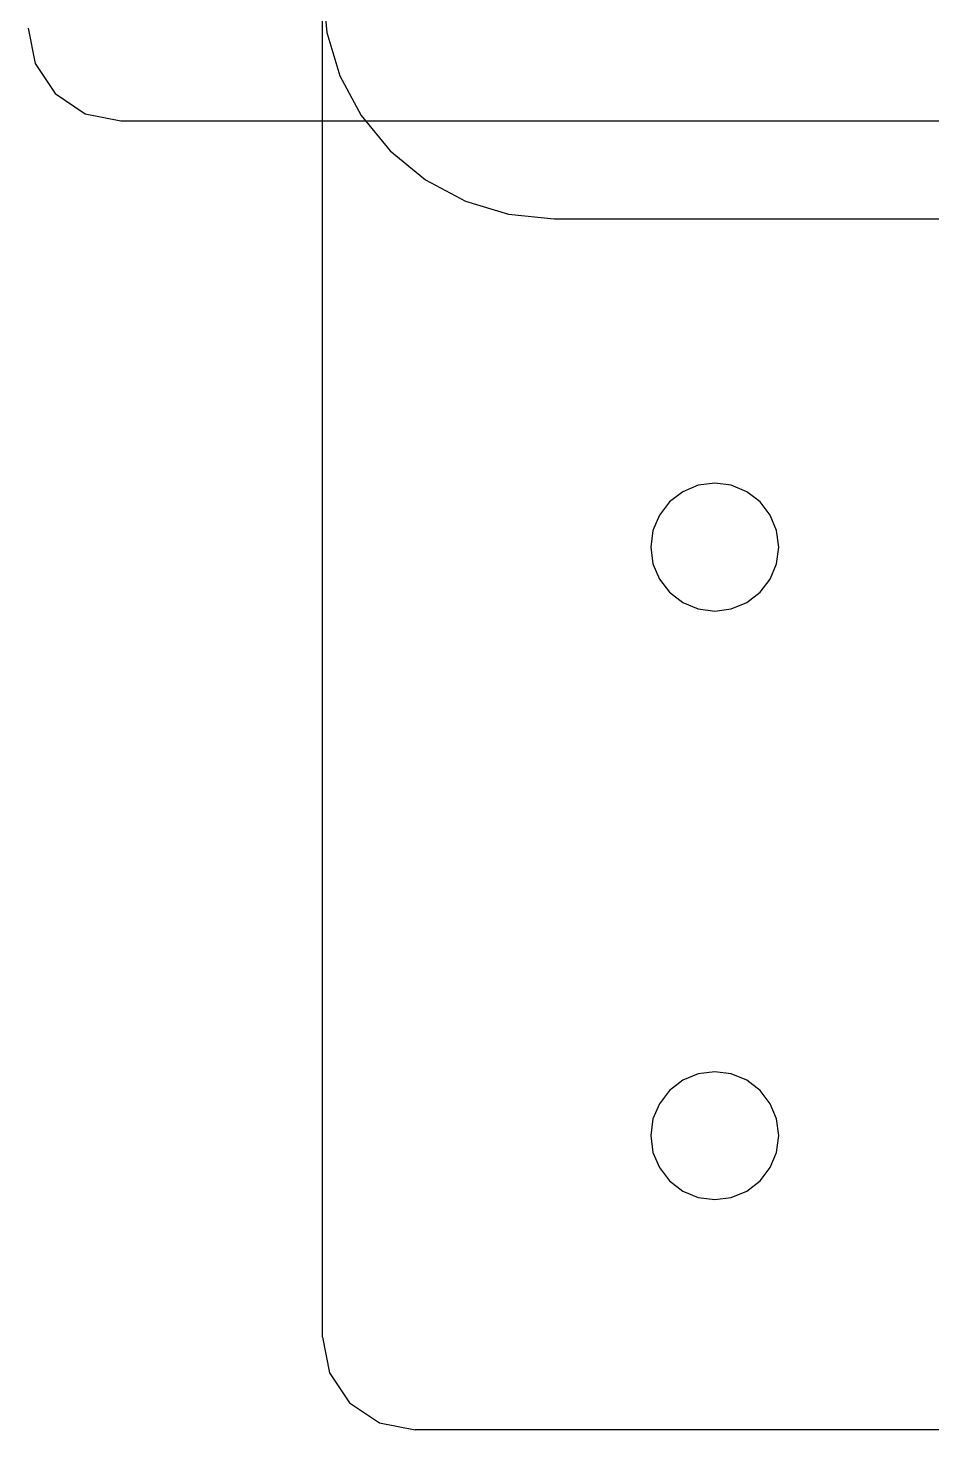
# Model space of a CAD drawing. Extents: x -257 to 298, y -311 to 343.
# Drawn here: x -37.25 to -6.05, y -71.31 to -22.91 of the extents above; entities that cross this region are included whole.
import ezdxf

# ---------------------------------------------------------------- set-up
doc = ezdxf.new("R2010")
doc.units = 0

msp = doc.modelspace()

# ---------------------------------------------------------------- linework, layer by layer
at = {"layer": 'Layer 1'}
for p, q in [((-27.0933, -68.1111), (-27.0933, 119.364)), ((-27.0933, -68.1111), (-27.0933, 119.364)), ((-27.0933, -68.1111), (-27.0933, 119.364)), ((-27.0933, -68.1111), (-27.0933, 119.364)), ((-27.0933, -68.1111), (-27.0933, 119.364)), ((-27.0933, -68.1111), (-27.0933, 119.364)), ((-27.0933, -68.1111), (-27.0933, 119.364)), ((-27.0933, -68.1111), (-27.0933, 119.364)), ((-27.0933, -68.1111), (-27.0933, 119.364)), ((-27.0933, -68.1111), (-27.0933, 119.364)), ((-27.0933, -21.4974), (-26.938166, -23.065412)), ((-37.2533, -22.9107), (-37.009715, -24.135287)), ((-37.2533, -22.9107), (-37.009715, -24.135287)), ((-37.2533, -22.9107), (-37.009715, -24.135287)), ((-26.938166, -23.065412), (-26.484343, -24.55887)), ((-37.009715, -24.135287), (-36.316042, -25.173442)), ((-37.009715, -24.135287), (-36.316042, -25.173442)), ((-37.009715, -24.135287), (-36.316042, -25.173442)), ((-26.484343, -24.55887), (-25.749215, -25.935808)), ((-36.316042, -25.173442), (-35.277887, -25.867115)), ((-36.316042, -25.173442), (-35.277887, -25.867115)), ((-36.316042, -25.173442), (-35.277887, -25.867115)), ((-35.277887, -25.867115), (-34.0533, -26.1107)), ((-35.277887, -25.867115), (-34.0533, -26.1107)), ((-35.277887, -25.867115), (-34.0533, -26.1107)), ((-34.0532, -26.1108), (34.0532, -26.1108)), ((-34.0532, -26.1108), (34.0532, -26.1108)), ((-34.0532, -26.1108), (34.0532, -26.1108)), ((-25.749215, -25.935808), (-24.750164, -27.15426)), ((-24.750164, -27.15426), (-23.531715, -28.153314)), ((-23.531715, -28.153314), (-22.154778, -28.888445)), ((-22.154778, -28.888445), (-20.661321, -29.342272)), ((-20.661321, -29.342272), (-19.09331, -29.49741)), ((-19.0933, -29.4975), (-2.35425, -29.4975)), ((-14.113562, -38.696654), (-14.6507, -38.918516)), ((-14.113562, -38.696654), (-14.6507, -38.918516)), ((-14.113562, -38.696654), (-14.6507, -38.918516)), ((-14.113562, -38.696654), (-14.6507, -38.918516)), ((-14.113562, -38.696654), (-14.6507, -38.918516)), ((-14.113562, -38.696654), (-14.6507, -38.918516)), ((-14.113562, -38.696654), (-14.6507, -38.918516)), ((-14.113562, -38.696654), (-14.6507, -38.918516)), ((-14.113562, -38.696654), (-14.6507, -38.918516)), ((-14.113562, -38.696654), (-14.6507, -38.918516)), ((-13.5467, -38.6227), (-14.113562, -38.696654)), ((-13.5467, -38.6227), (-14.113562, -38.696654)), ((-13.5467, -38.6227), (-14.113562, -38.696654)), ((-13.5467, -38.6227), (-14.113562, -38.696654)), ((-13.5467, -38.6227), (-14.113562, -38.696654)), ((-13.5467, -38.6227), (-14.113562, -38.696654)), ((-13.5467, -38.6227), (-14.113562, -38.696654)), ((-13.5467, -38.6227), (-14.113562, -38.696654)), ((-13.5467, -38.6227), (-14.113562, -38.696654)), ((-13.5467, -38.6227), (-14.113562, -38.696654)), ((-12.979838, -38.696654), (-13.5467, -38.6227)), ((-12.979838, -38.696654), (-13.5467, -38.6227)), ((-12.979838, -38.696654), (-13.5467, -38.6227)), ((-12.979838, -38.696654), (-13.5467, -38.6227)), ((-12.979838, -38.696654), (-13.5467, -38.6227)), ((-12.979838, -38.696654), (-13.5467, -38.6227)), ((-12.979838, -38.696654), (-13.5467, -38.6227)), ((-12.979838, -38.696654), (-13.5467, -38.6227)), ((-12.979838, -38.696654), (-13.5467, -38.6227)), ((-12.979838, -38.696654), (-13.5467, -38.6227)), ((-12.4427, -38.918516), (-12.979838, -38.696654)), ((-12.4427, -38.918516), (-12.979838, -38.696654)), ((-12.4427, -38.918516), (-12.979838, -38.696654)), ((-12.4427, -38.918516), (-12.979838, -38.696654)), ((-12.4427, -38.918516), (-12.979838, -38.696654)), ((-12.4427, -38.918516), (-12.979838, -38.696654)), ((-12.4427, -38.918516), (-12.979838, -38.696654)), ((-12.4427, -38.918516), (-12.979838, -38.696654)), ((-12.4427, -38.918516), (-12.979838, -38.696654)), ((-12.4427, -38.918516), (-12.979838, -38.696654)), ((-14.6507, -38.918516), (-15.111407, -39.27276)), ((-14.6507, -38.918516), (-15.111407, -39.27276)), ((-14.6507, -38.918516), (-15.111407, -39.27276)), ((-14.6507, -38.918516), (-15.111407, -39.27276)), ((-14.6507, -38.918516), (-15.111407, -39.27276)), ((-14.6507, -38.918516), (-15.111407, -39.27276)), ((-14.6507, -38.918516), (-15.111407, -39.27276)), ((-14.6507, -38.918516), (-15.111407, -39.27276)), ((-14.6507, -38.918516), (-15.111407, -39.27276)), ((-14.6507, -38.918516), (-15.111407, -39.27276)), ((-11.981993, -39.27276), (-12.4427, -38.918516)), ((-11.981993, -39.27276), (-12.4427, -38.918516)), ((-11.981993, -39.27276), (-12.4427, -38.918516)), ((-11.981993, -39.27276), (-12.4427, -38.918516)), ((-11.981993, -39.27276), (-12.4427, -38.918516)), ((-11.981993, -39.27276), (-12.4427, -38.918516)), ((-11.981993, -39.27276), (-12.4427, -38.918516)), ((-11.981993, -39.27276), (-12.4427, -38.918516)), ((-11.981993, -39.27276), (-12.4427, -38.918516)), ((-11.981993, -39.27276), (-12.4427, -38.918516)), ((-15.111407, -39.27276), (-15.458884, -39.7267)), ((-15.111407, -39.27276), (-15.458884, -39.7267)), ((-15.111407, -39.27276), (-15.458884, -39.7267)), ((-15.111407, -39.27276), (-15.458884, -39.7267)), ((-15.111407, -39.27276), (-15.458884, -39.7267)), ((-15.111407, -39.27276), (-15.458884, -39.7267)), ((-15.111407, -39.27276), (-15.458884, -39.7267)), ((-15.111407, -39.27276), (-15.458884, -39.7267)), ((-15.111407, -39.27276), (-15.458884, -39.7267)), ((-15.111407, -39.27276), (-15.458884, -39.7267)), ((-11.634516, -39.7267), (-11.981993, -39.27276)), ((-11.634516, -39.7267), (-11.981993, -39.27276)), ((-11.634516, -39.7267), (-11.981993, -39.27276)), ((-11.634516, -39.7267), (-11.981993, -39.27276)), ((-11.634516, -39.7267), (-11.981993, -39.27276)), ((-11.634516, -39.7267), (-11.981993, -39.27276)), ((-11.634516, -39.7267), (-11.981993, -39.27276)), ((-11.634516, -39.7267), (-11.981993, -39.27276)), ((-11.634516, -39.7267), (-11.981993, -39.27276)), ((-11.634516, -39.7267), (-11.981993, -39.27276)), ((-15.458884, -39.7267), (-15.678269, -40.254594)), ((-15.458884, -39.7267), (-15.678269, -40.254594)), ((-15.458884, -39.7267), (-15.678269, -40.254594)), ((-15.458884, -39.7267), (-15.678269, -40.254594)), ((-15.458884, -39.7267), (-15.678269, -40.254594)), ((-15.458884, -39.7267), (-15.678269, -40.254594)), ((-15.458884, -39.7267), (-15.678269, -40.254594)), ((-15.458884, -39.7267), (-15.678269, -40.254594)), ((-15.458884, -39.7267), (-15.678269, -40.254594)), ((-15.458884, -39.7267), (-15.678269, -40.254594)), ((-11.415131, -40.254594), (-11.634516, -39.7267)), ((-11.415131, -40.254594), (-11.634516, -39.7267)), ((-11.415131, -40.254594), (-11.634516, -39.7267)), ((-11.415131, -40.254594), (-11.634516, -39.7267)), ((-11.415131, -40.254594), (-11.634516, -39.7267)), ((-11.415131, -40.254594), (-11.634516, -39.7267)), ((-11.415131, -40.254594), (-11.634516, -39.7267)), ((-11.415131, -40.254594), (-11.634516, -39.7267)), ((-11.415131, -40.254594), (-11.634516, -39.7267)), ((-11.415131, -40.254594), (-11.634516, -39.7267)), ((-15.678269, -40.254594), (-15.7547, -40.8307)), ((-15.678269, -40.254594), (-15.7547, -40.8307)), ((-15.678269, -40.254594), (-15.7547, -40.8307)), ((-15.678269, -40.254594), (-15.7547, -40.8307)), ((-15.678269, -40.254594), (-15.7547, -40.8307)), ((-15.678269, -40.254594), (-15.7547, -40.8307)), ((-15.678269, -40.254594), (-15.7547, -40.8307)), ((-15.678269, -40.254594), (-15.7547, -40.8307)), ((-15.678269, -40.254594), (-15.7547, -40.8307)), ((-15.678269, -40.254594), (-15.7547, -40.8307)), ((-11.3387, -40.8307), (-11.415131, -40.254594)), ((-11.3387, -40.8307), (-11.415131, -40.254594)), ((-11.3387, -40.8307), (-11.415131, -40.254594)), ((-11.3387, -40.8307), (-11.415131, -40.254594)), ((-11.3387, -40.8307), (-11.415131, -40.254594)), ((-11.3387, -40.8307), (-11.415131, -40.254594)), ((-11.3387, -40.8307), (-11.415131, -40.254594)), ((-11.3387, -40.8307), (-11.415131, -40.254594)), ((-11.3387, -40.8307), (-11.415131, -40.254594)), ((-11.3387, -40.8307), (-11.415131, -40.254594)), ((-15.7547, -40.8307), (-15.678269, -41.406806)), ((-15.7547, -40.8307), (-15.678269, -41.406806)), ((-15.7547, -40.8307), (-15.678269, -41.406806)), ((-15.7547, -40.8307), (-15.678269, -41.406806)), ((-15.7547, -40.8307), (-15.678269, -41.406806)), ((-15.7547, -40.8307), (-15.678269, -41.406806)), ((-15.7547, -40.8307), (-15.678269, -41.406806)), ((-15.7547, -40.8307), (-15.678269, -41.406806)), ((-15.7547, -40.8307), (-15.678269, -41.406806)), ((-15.7547, -40.8307), (-15.678269, -41.406806)), ((-11.415131, -41.406806), (-11.3387, -40.8307)), ((-11.415131, -41.406806), (-11.3387, -40.8307)), ((-11.415131, -41.406806), (-11.3387, -40.8307)), ((-11.415131, -41.406806), (-11.3387, -40.8307)), ((-11.415131, -41.406806), (-11.3387, -40.8307)), ((-11.415131, -41.406806), (-11.3387, -40.8307)), ((-11.415131, -41.406806), (-11.3387, -40.8307)), ((-11.415131, -41.406806), (-11.3387, -40.8307)), ((-11.415131, -41.406806), (-11.3387, -40.8307)), ((-11.415131, -41.406806), (-11.3387, -40.8307)), ((-11.3387, -40.8307), (-11.3387, -40.8307)), ((-11.3387, -40.8307), (-11.3387, -40.8307)), ((-11.3387, -40.8307), (-11.3387, -40.8307)), ((-11.3387, -40.8307), (-11.3387, -40.8307)), ((-11.3387, -40.8307), (-11.3387, -40.8307)), ((-11.3387, -40.8307), (-11.3387, -40.8307)), ((-11.3387, -40.8307), (-11.3387, -40.8307)), ((-11.3387, -40.8307), (-11.3387, -40.8307)), ((-11.3387, -40.8307), (-11.3387, -40.8307)), ((-11.3387, -40.8307), (-11.3387, -40.8307)), ((-15.678269, -41.406806), (-15.458884, -41.9347)), ((-15.678269, -41.406806), (-15.458884, -41.9347)), ((-15.678269, -41.406806), (-15.458884, -41.9347)), ((-15.678269, -41.406806), (-15.458884, -41.9347)), ((-15.678269, -41.406806), (-15.458884, -41.9347)), ((-15.678269, -41.406806), (-15.458884, -41.9347)), ((-15.678269, -41.406806), (-15.458884, -41.9347)), ((-15.678269, -41.406806), (-15.458884, -41.9347)), ((-15.678269, -41.406806), (-15.458884, -41.9347)), ((-15.678269, -41.406806), (-15.458884, -41.9347)), ((-11.634516, -41.9347), (-11.415131, -41.406806)), ((-11.634516, -41.9347), (-11.415131, -41.406806)), ((-11.634516, -41.9347), (-11.415131, -41.406806)), ((-11.634516, -41.9347), (-11.415131, -41.406806)), ((-11.634516, -41.9347), (-11.415131, -41.406806)), ((-11.634516, -41.9347), (-11.415131, -41.406806)), ((-11.634516, -41.9347), (-11.415131, -41.406806)), ((-11.634516, -41.9347), (-11.415131, -41.406806)), ((-11.634516, -41.9347), (-11.415131, -41.406806)), ((-11.634516, -41.9347), (-11.415131, -41.406806)), ((-15.458884, -41.9347), (-15.111407, -42.38864)), ((-15.458884, -41.9347), (-15.111407, -42.38864)), ((-15.458884, -41.9347), (-15.111407, -42.38864)), ((-15.458884, -41.9347), (-15.111407, -42.38864)), ((-15.458884, -41.9347), (-15.111407, -42.38864)), ((-15.458884, -41.9347), (-15.111407, -42.38864)), ((-15.458884, -41.9347), (-15.111407, -42.38864)), ((-15.458884, -41.9347), (-15.111407, -42.38864)), ((-15.458884, -41.9347), (-15.111407, -42.38864)), ((-15.458884, -41.9347), (-15.111407, -42.38864)), ((-11.981993, -42.38864), (-11.634516, -41.9347)), ((-11.981993, -42.38864), (-11.634516, -41.9347)), ((-11.981993, -42.38864), (-11.634516, -41.9347)), ((-11.981993, -42.38864), (-11.634516, -41.9347)), ((-11.981993, -42.38864), (-11.634516, -41.9347)), ((-11.981993, -42.38864), (-11.634516, -41.9347)), ((-11.981993, -42.38864), (-11.634516, -41.9347)), ((-11.981993, -42.38864), (-11.634516, -41.9347)), ((-11.981993, -42.38864), (-11.634516, -41.9347)), ((-11.981993, -42.38864), (-11.634516, -41.9347)), ((-15.111407, -42.38864), (-14.6507, -42.742884)), ((-15.111407, -42.38864), (-14.6507, -42.742884)), ((-15.111407, -42.38864), (-14.6507, -42.742884)), ((-15.111407, -42.38864), (-14.6507, -42.742884)), ((-15.111407, -42.38864), (-14.6507, -42.742884)), ((-15.111407, -42.38864), (-14.6507, -42.742884)), ((-15.111407, -42.38864), (-14.6507, -42.742884)), ((-15.111407, -42.38864), (-14.6507, -42.742884)), ((-15.111407, -42.38864), (-14.6507, -42.742884)), ((-15.111407, -42.38864), (-14.6507, -42.742884)), ((-12.4427, -42.742884), (-11.981993, -42.38864)), ((-12.4427, -42.742884), (-11.981993, -42.38864)), ((-12.4427, -42.742884), (-11.981993, -42.38864)), ((-12.4427, -42.742884), (-11.981993, -42.38864)), ((-12.4427, -42.742884), (-11.981993, -42.38864)), ((-12.4427, -42.742884), (-11.981993, -42.38864)), ((-12.4427, -42.742884), (-11.981993, -42.38864)), ((-12.4427, -42.742884), (-11.981993, -42.38864)), ((-12.4427, -42.742884), (-11.981993, -42.38864)), ((-12.4427, -42.742884), (-11.981993, -42.38864)), ((-14.6507, -42.742884), (-14.113562, -42.964746)), ((-14.6507, -42.742884), (-14.113562, -42.964746)), ((-14.6507, -42.742884), (-14.113562, -42.964746)), ((-14.6507, -42.742884), (-14.113562, -42.964746)), ((-14.6507, -42.742884), (-14.113562, -42.964746)), ((-14.6507, -42.742884), (-14.113562, -42.964746)), ((-14.6507, -42.742884), (-14.113562, -42.964746)), ((-14.6507, -42.742884), (-14.113562, -42.964746)), ((-14.6507, -42.742884), (-14.113562, -42.964746)), ((-14.6507, -42.742884), (-14.113562, -42.964746)), ((-14.113562, -42.964746), (-13.5467, -43.0387)), ((-14.113562, -42.964746), (-13.5467, -43.0387)), ((-14.113562, -42.964746), (-13.5467, -43.0387)), ((-14.113562, -42.964746), (-13.5467, -43.0387)), ((-14.113562, -42.964746), (-13.5467, -43.0387)), ((-14.113562, -42.964746), (-13.5467, -43.0387)), ((-14.113562, -42.964746), (-13.5467, -43.0387)), ((-14.113562, -42.964746), (-13.5467, -43.0387)), ((-14.113562, -42.964746), (-13.5467, -43.0387)), ((-14.113562, -42.964746), (-13.5467, -43.0387)), ((-13.5467, -43.0387), (-12.979838, -42.964746)), ((-13.5467, -43.0387), (-12.979838, -42.964746)), ((-13.5467, -43.0387), (-12.979838, -42.964746)), ((-13.5467, -43.0387), (-12.979838, -42.964746)), ((-13.5467, -43.0387), (-12.979838, -42.964746)), ((-13.5467, -43.0387), (-12.979838, -42.964746)), ((-13.5467, -43.0387), (-12.979838, -42.964746)), ((-13.5467, -43.0387), (-12.979838, -42.964746)), ((-13.5467, -43.0387), (-12.979838, -42.964746)), ((-13.5467, -43.0387), (-12.979838, -42.964746)), ((-12.979838, -42.964746), (-12.4427, -42.742884)), ((-12.979838, -42.964746), (-12.4427, -42.742884)), ((-12.979838, -42.964746), (-12.4427, -42.742884)), ((-12.979838, -42.964746), (-12.4427, -42.742884)), ((-12.979838, -42.964746), (-12.4427, -42.742884)), ((-12.979838, -42.964746), (-12.4427, -42.742884)), ((-12.979838, -42.964746), (-12.4427, -42.742884)), ((-12.979838, -42.964746), (-12.4427, -42.742884)), ((-12.979838, -42.964746), (-12.4427, -42.742884)), ((-12.979838, -42.964746), (-12.4427, -42.742884)), ((-14.113562, -59.016654), (-14.6507, -59.238516)), ((-14.113562, -59.016654), (-14.6507, -59.238516)), ((-14.113562, -59.016654), (-14.6507, -59.238516)), ((-14.113562, -59.016654), (-14.6507, -59.238516)), ((-14.113562, -59.016654), (-14.6507, -59.238516)), ((-14.113562, -59.016654), (-14.6507, -59.238516)), ((-14.113562, -59.016654), (-14.6507, -59.238516)), ((-14.113562, -59.016654), (-14.6507, -59.238516)), ((-14.113562, -59.016654), (-14.6507, -59.238516)), ((-14.113562, -59.016654), (-14.6507, -59.238516)), ((-13.5467, -58.9427), (-14.113562, -59.016654)), ((-13.5467, -58.9427), (-14.113562, -59.016654)), ((-13.5467, -58.9427), (-14.113562, -59.016654)), ((-13.5467, -58.9427), (-14.113562, -59.016654)), ((-13.5467, -58.9427), (-14.113562, -59.016654)), ((-13.5467, -58.9427), (-14.113562, -59.016654)), ((-13.5467, -58.9427), (-14.113562, -59.016654)), ((-13.5467, -58.9427), (-14.113562, -59.016654)), ((-13.5467, -58.9427), (-14.113562, -59.016654)), ((-13.5467, -58.9427), (-14.113562, -59.016654)), ((-12.979838, -59.016654), (-13.5467, -58.9427)), ((-12.979838, -59.016654), (-13.5467, -58.9427)), ((-12.979838, -59.016654), (-13.5467, -58.9427)), ((-12.979838, -59.016654), (-13.5467, -58.9427)), ((-12.979838, -59.016654), (-13.5467, -58.9427)), ((-12.979838, -59.016654), (-13.5467, -58.9427)), ((-12.979838, -59.016654), (-13.5467, -58.9427)), ((-12.979838, -59.016654), (-13.5467, -58.9427)), ((-12.979838, -59.016654), (-13.5467, -58.9427)), ((-12.979838, -59.016654), (-13.5467, -58.9427)), ((-12.4427, -59.238516), (-12.979838, -59.016654)), ((-12.4427, -59.238516), (-12.979838, -59.016654)), ((-12.4427, -59.238516), (-12.979838, -59.016654)), ((-12.4427, -59.238516), (-12.979838, -59.016654)), ((-12.4427, -59.238516), (-12.979838, -59.016654)), ((-12.4427, -59.238516), (-12.979838, -59.016654)), ((-12.4427, -59.238516), (-12.979838, -59.016654)), ((-12.4427, -59.238516), (-12.979838, -59.016654)), ((-12.4427, -59.238516), (-12.979838, -59.016654)), ((-12.4427, -59.238516), (-12.979838, -59.016654)), ((-14.6507, -59.238516), (-15.111407, -59.59276)), ((-14.6507, -59.238516), (-15.111407, -59.59276)), ((-14.6507, -59.238516), (-15.111407, -59.59276)), ((-14.6507, -59.238516), (-15.111407, -59.59276)), ((-14.6507, -59.238516), (-15.111407, -59.59276)), ((-14.6507, -59.238516), (-15.111407, -59.59276)), ((-14.6507, -59.238516), (-15.111407, -59.59276)), ((-14.6507, -59.238516), (-15.111407, -59.59276)), ((-14.6507, -59.238516), (-15.111407, -59.59276)), ((-14.6507, -59.238516), (-15.111407, -59.59276)), ((-11.981993, -59.59276), (-12.4427, -59.238516)), ((-11.981993, -59.59276), (-12.4427, -59.238516)), ((-11.981993, -59.59276), (-12.4427, -59.238516)), ((-11.981993, -59.59276), (-12.4427, -59.238516)), ((-11.981993, -59.59276), (-12.4427, -59.238516)), ((-11.981993, -59.59276), (-12.4427, -59.238516)), ((-11.981993, -59.59276), (-12.4427, -59.238516)), ((-11.981993, -59.59276), (-12.4427, -59.238516)), ((-11.981993, -59.59276), (-12.4427, -59.238516)), ((-11.981993, -59.59276), (-12.4427, -59.238516)), ((-15.111407, -59.59276), (-15.458884, -60.0467)), ((-15.111407, -59.59276), (-15.458884, -60.0467)), ((-15.111407, -59.59276), (-15.458884, -60.0467)), ((-15.111407, -59.59276), (-15.458884, -60.0467)), ((-15.111407, -59.59276), (-15.458884, -60.0467)), ((-15.111407, -59.59276), (-15.458884, -60.0467)), ((-15.111407, -59.59276), (-15.458884, -60.0467)), ((-15.111407, -59.59276), (-15.458884, -60.0467)), ((-15.111407, -59.59276), (-15.458884, -60.0467)), ((-15.111407, -59.59276), (-15.458884, -60.0467)), ((-11.634516, -60.0467), (-11.981993, -59.59276)), ((-11.634516, -60.0467), (-11.981993, -59.59276)), ((-11.634516, -60.0467), (-11.981993, -59.59276)), ((-11.634516, -60.0467), (-11.981993, -59.59276)), ((-11.634516, -60.0467), (-11.981993, -59.59276)), ((-11.634516, -60.0467), (-11.981993, -59.59276)), ((-11.634516, -60.0467), (-11.981993, -59.59276)), ((-11.634516, -60.0467), (-11.981993, -59.59276)), ((-11.634516, -60.0467), (-11.981993, -59.59276)), ((-11.634516, -60.0467), (-11.981993, -59.59276)), ((-15.458884, -60.0467), (-15.678269, -60.574594)), ((-15.458884, -60.0467), (-15.678269, -60.574594)), ((-15.458884, -60.0467), (-15.678269, -60.574594)), ((-15.458884, -60.0467), (-15.678269, -60.574594)), ((-15.458884, -60.0467), (-15.678269, -60.574594)), ((-15.458884, -60.0467), (-15.678269, -60.574594)), ((-15.458884, -60.0467), (-15.678269, -60.574594)), ((-15.458884, -60.0467), (-15.678269, -60.574594)), ((-15.458884, -60.0467), (-15.678269, -60.574594)), ((-15.458884, -60.0467), (-15.678269, -60.574594)), ((-11.415131, -60.574594), (-11.634516, -60.0467)), ((-11.415131, -60.574594), (-11.634516, -60.0467)), ((-11.415131, -60.574594), (-11.634516, -60.0467)), ((-11.415131, -60.574594), (-11.634516, -60.0467)), ((-11.415131, -60.574594), (-11.634516, -60.0467)), ((-11.415131, -60.574594), (-11.634516, -60.0467)), ((-11.415131, -60.574594), (-11.634516, -60.0467)), ((-11.415131, -60.574594), (-11.634516, -60.0467)), ((-11.415131, -60.574594), (-11.634516, -60.0467)), ((-11.415131, -60.574594), (-11.634516, -60.0467)), ((-15.678269, -60.574594), (-15.7547, -61.1507)), ((-15.678269, -60.574594), (-15.7547, -61.1507)), ((-15.678269, -60.574594), (-15.7547, -61.1507)), ((-15.678269, -60.574594), (-15.7547, -61.1507)), ((-15.678269, -60.574594), (-15.7547, -61.1507)), ((-15.678269, -60.574594), (-15.7547, -61.1507)), ((-15.678269, -60.574594), (-15.7547, -61.1507)), ((-15.678269, -60.574594), (-15.7547, -61.1507)), ((-15.678269, -60.574594), (-15.7547, -61.1507)), ((-15.678269, -60.574594), (-15.7547, -61.1507)), ((-11.3387, -61.1507), (-11.415131, -60.574594)), ((-11.3387, -61.1507), (-11.415131, -60.574594)), ((-11.3387, -61.1507), (-11.415131, -60.574594)), ((-11.3387, -61.1507), (-11.415131, -60.574594)), ((-11.3387, -61.1507), (-11.415131, -60.574594)), ((-11.3387, -61.1507), (-11.415131, -60.574594)), ((-11.3387, -61.1507), (-11.415131, -60.574594)), ((-11.3387, -61.1507), (-11.415131, -60.574594)), ((-11.3387, -61.1507), (-11.415131, -60.574594)), ((-11.3387, -61.1507), (-11.415131, -60.574594)), ((-15.7547, -61.1507), (-15.678269, -61.726806)), ((-15.7547, -61.1507), (-15.678269, -61.726806)), ((-15.7547, -61.1507), (-15.678269, -61.726806)), ((-15.7547, -61.1507), (-15.678269, -61.726806)), ((-15.7547, -61.1507), (-15.678269, -61.726806)), ((-15.7547, -61.1507), (-15.678269, -61.726806)), ((-15.7547, -61.1507), (-15.678269, -61.726806)), ((-15.7547, -61.1507), (-15.678269, -61.726806)), ((-15.7547, -61.1507), (-15.678269, -61.726806)), ((-15.7547, -61.1507), (-15.678269, -61.726806)), ((-11.415131, -61.726806), (-11.3387, -61.1507)), ((-11.415131, -61.726806), (-11.3387, -61.1507)), ((-11.415131, -61.726806), (-11.3387, -61.1507)), ((-11.415131, -61.726806), (-11.3387, -61.1507)), ((-11.415131, -61.726806), (-11.3387, -61.1507)), ((-11.415131, -61.726806), (-11.3387, -61.1507)), ((-11.415131, -61.726806), (-11.3387, -61.1507)), ((-11.415131, -61.726806), (-11.3387, -61.1507)), ((-11.415131, -61.726806), (-11.3387, -61.1507)), ((-11.415131, -61.726806), (-11.3387, -61.1507)), ((-11.3387, -61.1507), (-11.3387, -61.1507)), ((-11.3387, -61.1507), (-11.3387, -61.1507)), ((-11.3387, -61.1507), (-11.3387, -61.1507)), ((-11.3387, -61.1507), (-11.3387, -61.1507)), ((-11.3387, -61.1507), (-11.3387, -61.1507)), ((-11.3387, -61.1507), (-11.3387, -61.1507)), ((-11.3387, -61.1507), (-11.3387, -61.1507)), ((-11.3387, -61.1507), (-11.3387, -61.1507)), ((-11.3387, -61.1507), (-11.3387, -61.1507)), ((-11.3387, -61.1507), (-11.3387, -61.1507)), ((-15.678269, -61.726806), (-15.458884, -62.2547)), ((-15.678269, -61.726806), (-15.458884, -62.2547)), ((-15.678269, -61.726806), (-15.458884, -62.2547)), ((-15.678269, -61.726806), (-15.458884, -62.2547)), ((-15.678269, -61.726806), (-15.458884, -62.2547)), ((-15.678269, -61.726806), (-15.458884, -62.2547)), ((-15.678269, -61.726806), (-15.458884, -62.2547)), ((-15.678269, -61.726806), (-15.458884, -62.2547)), ((-15.678269, -61.726806), (-15.458884, -62.2547)), ((-15.678269, -61.726806), (-15.458884, -62.2547)), ((-11.634516, -62.2547), (-11.415131, -61.726806)), ((-11.634516, -62.2547), (-11.415131, -61.726806)), ((-11.634516, -62.2547), (-11.415131, -61.726806)), ((-11.634516, -62.2547), (-11.415131, -61.726806)), ((-11.634516, -62.2547), (-11.415131, -61.726806)), ((-11.634516, -62.2547), (-11.415131, -61.726806)), ((-11.634516, -62.2547), (-11.415131, -61.726806)), ((-11.634516, -62.2547), (-11.415131, -61.726806)), ((-11.634516, -62.2547), (-11.415131, -61.726806)), ((-11.634516, -62.2547), (-11.415131, -61.726806)), ((-15.458884, -62.2547), (-15.111407, -62.70864)), ((-15.458884, -62.2547), (-15.111407, -62.70864)), ((-15.458884, -62.2547), (-15.111407, -62.70864)), ((-15.458884, -62.2547), (-15.111407, -62.70864)), ((-15.458884, -62.2547), (-15.111407, -62.70864)), ((-15.458884, -62.2547), (-15.111407, -62.70864)), ((-15.458884, -62.2547), (-15.111407, -62.70864)), ((-15.458884, -62.2547), (-15.111407, -62.70864)), ((-15.458884, -62.2547), (-15.111407, -62.70864)), ((-15.458884, -62.2547), (-15.111407, -62.70864)), ((-11.981993, -62.70864), (-11.634516, -62.2547)), ((-11.981993, -62.70864), (-11.634516, -62.2547)), ((-11.981993, -62.70864), (-11.634516, -62.2547)), ((-11.981993, -62.70864), (-11.634516, -62.2547)), ((-11.981993, -62.70864), (-11.634516, -62.2547)), ((-11.981993, -62.70864), (-11.634516, -62.2547)), ((-11.981993, -62.70864), (-11.634516, -62.2547)), ((-11.981993, -62.70864), (-11.634516, -62.2547)), ((-11.981993, -62.70864), (-11.634516, -62.2547)), ((-11.981993, -62.70864), (-11.634516, -62.2547)), ((-15.111407, -62.70864), (-14.6507, -63.062884)), ((-15.111407, -62.70864), (-14.6507, -63.062884)), ((-15.111407, -62.70864), (-14.6507, -63.062884)), ((-15.111407, -62.70864), (-14.6507, -63.062884)), ((-15.111407, -62.70864), (-14.6507, -63.062884)), ((-15.111407, -62.70864), (-14.6507, -63.062884)), ((-15.111407, -62.70864), (-14.6507, -63.062884)), ((-15.111407, -62.70864), (-14.6507, -63.062884)), ((-15.111407, -62.70864), (-14.6507, -63.062884)), ((-15.111407, -62.70864), (-14.6507, -63.062884)), ((-12.4427, -63.062884), (-11.981993, -62.70864)), ((-12.4427, -63.062884), (-11.981993, -62.70864)), ((-12.4427, -63.062884), (-11.981993, -62.70864)), ((-12.4427, -63.062884), (-11.981993, -62.70864)), ((-12.4427, -63.062884), (-11.981993, -62.70864)), ((-12.4427, -63.062884), (-11.981993, -62.70864)), ((-12.4427, -63.062884), (-11.981993, -62.70864)), ((-12.4427, -63.062884), (-11.981993, -62.70864)), ((-12.4427, -63.062884), (-11.981993, -62.70864)), ((-12.4427, -63.062884), (-11.981993, -62.70864)), ((-14.6507, -63.062884), (-14.113562, -63.284746)), ((-14.6507, -63.062884), (-14.113562, -63.284746)), ((-14.6507, -63.062884), (-14.113562, -63.284746)), ((-14.6507, -63.062884), (-14.113562, -63.284746)), ((-14.6507, -63.062884), (-14.113562, -63.284746)), ((-14.6507, -63.062884), (-14.113562, -63.284746)), ((-14.6507, -63.062884), (-14.113562, -63.284746)), ((-14.6507, -63.062884), (-14.113562, -63.284746)), ((-14.6507, -63.062884), (-14.113562, -63.284746)), ((-14.6507, -63.062884), (-14.113562, -63.284746)), ((-14.113562, -63.284746), (-13.5467, -63.3587)), ((-14.113562, -63.284746), (-13.5467, -63.3587)), ((-14.113562, -63.284746), (-13.5467, -63.3587)), ((-14.113562, -63.284746), (-13.5467, -63.3587)), ((-14.113562, -63.284746), (-13.5467, -63.3587)), ((-14.113562, -63.284746), (-13.5467, -63.3587)), ((-14.113562, -63.284746), (-13.5467, -63.3587)), ((-14.113562, -63.284746), (-13.5467, -63.3587)), ((-14.113562, -63.284746), (-13.5467, -63.3587)), ((-14.113562, -63.284746), (-13.5467, -63.3587)), ((-13.5467, -63.3587), (-12.979838, -63.284746)), ((-13.5467, -63.3587), (-12.979838, -63.284746)), ((-13.5467, -63.3587), (-12.979838, -63.284746)), ((-13.5467, -63.3587), (-12.979838, -63.284746)), ((-13.5467, -63.3587), (-12.979838, -63.284746)), ((-13.5467, -63.3587), (-12.979838, -63.284746)), ((-13.5467, -63.3587), (-12.979838, -63.284746)), ((-13.5467, -63.3587), (-12.979838, -63.284746)), ((-13.5467, -63.3587), (-12.979838, -63.284746)), ((-13.5467, -63.3587), (-12.979838, -63.284746)), ((-12.979838, -63.284746), (-12.4427, -63.062884)), ((-12.979838, -63.284746), (-12.4427, -63.062884)), ((-12.979838, -63.284746), (-12.4427, -63.062884)), ((-12.979838, -63.284746), (-12.4427, -63.062884)), ((-12.979838, -63.284746), (-12.4427, -63.062884)), ((-12.979838, -63.284746), (-12.4427, -63.062884)), ((-12.979838, -63.284746), (-12.4427, -63.062884)), ((-12.979838, -63.284746), (-12.4427, -63.062884)), ((-12.979838, -63.284746), (-12.4427, -63.062884)), ((-12.979838, -63.284746), (-12.4427, -63.062884)), ((-27.0933, -68.1107), (-26.849715, -69.335287)), ((-27.0933, -68.1107), (-26.849715, -69.335287)), ((-27.0933, -68.1107), (-26.849715, -69.335287)), ((-27.0933, -68.1107), (-26.849715, -69.335287)), ((-27.0933, -68.1107), (-26.849715, -69.335287)), ((-27.0933, -68.1107), (-26.849715, -69.335287)), ((-27.0933, -68.1107), (-26.849715, -69.335287)), ((-27.0933, -68.1107), (-26.849715, -69.335287)), ((-27.0933, -68.1107), (-26.849715, -69.335287)), ((-27.0933, -68.1107), (-26.849715, -69.335287)), ((-26.849715, -69.335287), (-26.156042, -70.373442)), ((-26.849715, -69.335287), (-26.156042, -70.373442)), ((-26.849715, -69.335287), (-26.156042, -70.373442)), ((-26.849715, -69.335287), (-26.156042, -70.373442)), ((-26.849715, -69.335287), (-26.156042, -70.373442)), ((-26.849715, -69.335287), (-26.156042, -70.373442)), ((-26.849715, -69.335287), (-26.156042, -70.373442)), ((-26.849715, -69.335287), (-26.156042, -70.373442)), ((-26.849715, -69.335287), (-26.156042, -70.373442)), ((-26.849715, -69.335287), (-26.156042, -70.373442)), ((-26.156042, -70.373442), (-25.117887, -71.067115)), ((-26.156042, -70.373442), (-25.117887, -71.067115)), ((-26.156042, -70.373442), (-25.117887, -71.067115)), ((-26.156042, -70.373442), (-25.117887, -71.067115)), ((-26.156042, -70.373442), (-25.117887, -71.067115)), ((-26.156042, -70.373442), (-25.117887, -71.067115)), ((-26.156042, -70.373442), (-25.117887, -71.067115)), ((-26.156042, -70.373442), (-25.117887, -71.067115)), ((-26.156042, -70.373442), (-25.117887, -71.067115)), ((-26.156042, -70.373442), (-25.117887, -71.067115)), ((-25.117887, -71.067115), (-23.8933, -71.3107)), ((-25.117887, -71.067115), (-23.8933, -71.3107)), ((-25.117887, -71.067115), (-23.8933, -71.3107)), ((-25.117887, -71.067115), (-23.8933, -71.3107)), ((-25.117887, -71.067115), (-23.8933, -71.3107)), ((-25.117887, -71.067115), (-23.8933, -71.3107)), ((-25.117887, -71.067115), (-23.8933, -71.3107)), ((-25.117887, -71.067115), (-23.8933, -71.3107)), ((-25.117887, -71.067115), (-23.8933, -71.3107)), ((-25.117887, -71.067115), (-23.8933, -71.3107)), ((23.8933, -71.3115), (-23.8933, -71.3115)), ((23.8933, -71.3115), (-23.8933, -71.3115)), ((23.8933, -71.3115), (-23.8933, -71.3115)), ((23.8933, -71.3115), (-23.8933, -71.3115)), ((23.8933, -71.3115), (-23.8933, -71.3115)), ((23.8933, -71.3115), (-23.8933, -71.3115)), ((23.8933, -71.3115), (-23.8933, -71.3115)), ((23.8933, -71.3115), (-23.8933, -71.3115)), ((23.8933, -71.3115), (-23.8933, -71.3115)), ((23.8933, -71.3115), (-23.8933, -71.3115))]:
    msp.add_line(p, q, dxfattribs=at)

doc.saveas('drawing.dxf')
